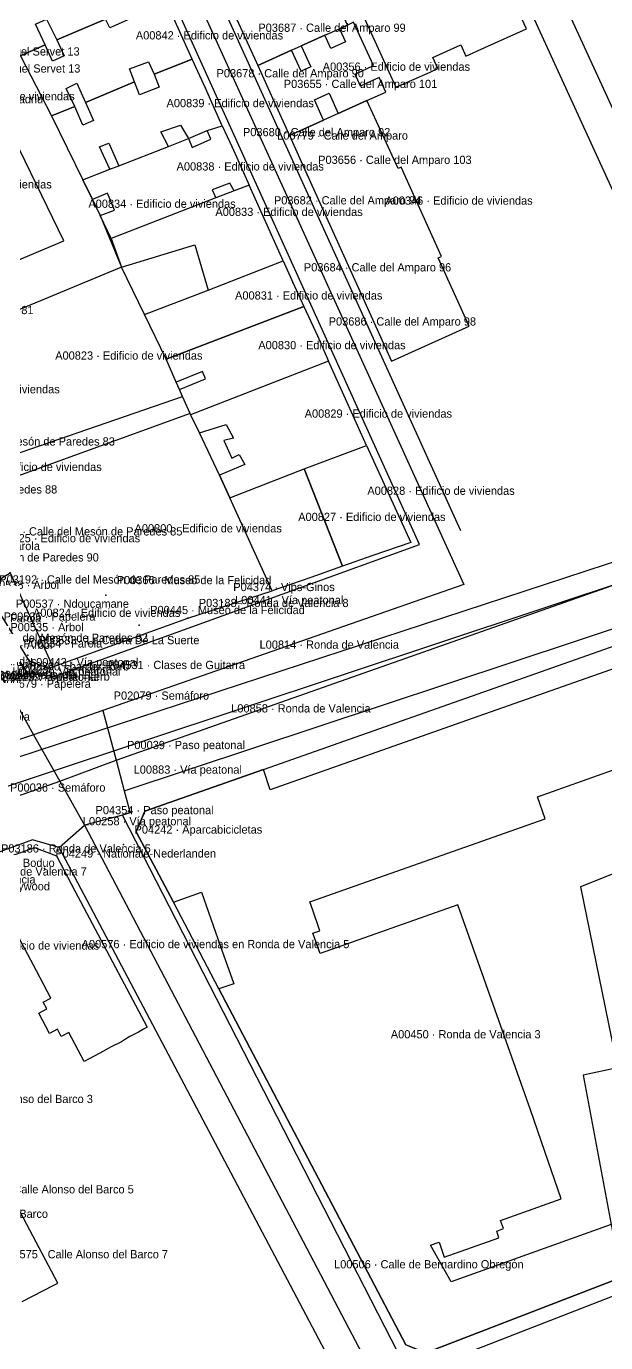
# Model space of a CAD drawing. Header units: metres. Extents: x 436207 to 441321, y 4465685 to 4475088.
# Drawn here: x 440517.3 to 440623, y 4472891.7 to 4473131.6 of the extents above; entities that cross this region are included whole.
import ezdxf

# ---------------------------------------------------------------- set-up
doc = ezdxf.new("R2010")
doc.units = ezdxf.units.M
for name, color, linetype, true_color in [('G_A_EDI', 7, 'CONTINUOUS', 0xa4a4a4), ('G_L_EQU', 7, 'CONTINUOUS', 0x8e5aa4), ('G_L_INF', 7, 'CONTINUOUS', 0x777777), ('G_L_TRA', 7, 'CONTINUOUS', 0x376b91), ('G_L_VIA', 7, 'CONTINUOUS', 0x555555), ('G_P_ACC', 7, 'CONTINUOUS', 0xe68241), ('G_P_COM', 7, 'CONTINUOUS', 0xce3b37), ('G_P_MOB', 7, 'CONTINUOUS', 0x268c9e), ('G_P_PAT', 7, 'CONTINUOUS', 0xa63603), ('G_P_UMB', 7, 'CONTINUOUS', 0x9e6a39), ('T_A_EDI', 7, 'CONTINUOUS', 0xa4a4a4), ('T_L_INF', 7, 'CONTINUOUS', 0x777777), ('T_L_VIA', 7, 'CONTINUOUS', 0x555555), ('T_P_ACC', 7, 'CONTINUOUS', 0xe68241), ('T_P_BAR', 7, 'CONTINUOUS', 0x333333), ('T_P_COM', 7, 'CONTINUOUS', 0xce3b37), ('T_P_EQU', 7, 'CONTINUOUS', 0x8e5aa4), ('T_P_MOB', 7, 'CONTINUOUS', 0x268c9e), ('T_P_PAT', 7, 'CONTINUOUS', 0xa63603), ('T_P_TRA', 7, 'CONTINUOUS', 0x376b91), ('T_P_UMB', 7, 'CONTINUOUS', 0x9e6a39), ('T_P_VER', 7, 'CONTINUOUS', 0x4d745d)]:
    doc.layers.add(name, color=color, linetype=linetype, true_color=true_color)

msp = doc.modelspace()

# ---------------------------------------------------------------- linework, layer by layer
at = {"layer": 'G_A_EDI'}
for points in [[(440542.19, 4473137.38), (440538.83, 4473144.91), (440536.45, 4473150.12), (440530.49, 4473147.31), (440531.91, 4473144.59), (440528.1, 4473142.93), (440526.05, 4473145.31), (440517.65, 4473141.65), (440519.12, 4473138.46), (440516.89, 4473137.5), (440515.42, 4473140.69), (440510.29, 4473138.51), (440514.16, 4473130.26), (440515.67, 4473127.28), (440516.26, 4473126.21), (440520.7, 4473128.21), (440518.99, 4473131.99), (440520.95, 4473132.91), (440522.83, 4473129.14), (440531.71, 4473132.92), (440530.6, 4473135.55), (440534.35, 4473137.21), (440535.58, 4473134.57)], [(440608.5, 4473131.13), (440605.6, 4473137.47), (440602.65, 4473143.93), (440594.27, 4473140.14), (440592.82, 4473139.49), (440593.71, 4473137.52), (440588.74, 4473135.27), (440587.85, 4473137.24), (440581.45, 4473134.35), (440578.93, 4473133.15), (440584.71, 4473120.52), (440590.94, 4473123.25), (440592.38, 4473123.89), (440591.46, 4473125.92), (440596.57, 4473128.22), (440597.48, 4473126.17), (440600.93, 4473127.73)], [(440555.05, 4473134.28), (440557.62, 4473128.6), (440559.5, 4473124.45), (440565.68, 4473127.24), (440567.45, 4473128.03), (440571.74, 4473129.96), (440574.43, 4473131.17), (440575.88, 4473131.83), (440571.48, 4473141.68), (440569.15, 4473140.63), (440566.61, 4473139.48)], [(440547.52, 4473125.62), (440544.14, 4473133.16), (440542.19, 4473137.38), (440535.58, 4473134.57), (440536.25, 4473132.99), (440532.52, 4473131.3), (440531.71, 4473132.92), (440522.83, 4473129.14), (440524.22, 4473126.2), (440522.06, 4473125.23), (440520.7, 4473128.21), (440516.26, 4473126.21), (440521.91, 4473115.27), (440526.17, 4473116.96), (440524.58, 4473120.28), (440526.48, 4473121.24), (440528.1, 4473117.74), (440537.02, 4473121.46), (440536.09, 4473123.84), (440539.59, 4473125.15), (440540.6, 4473122.89)], [(440559.5, 4473124.45), (440562.26, 4473118.36), (440565.29, 4473111.69), (440571.49, 4473114.49), (440569.83, 4473118.18), (440572.52, 4473119.39), (440574.19, 4473115.7), (440579.42, 4473118.06), (440582.9, 4473119.62), (440581.65, 4473122.28), (440578.26, 4473120.71), (440577.25, 4473122.88), (440580.64, 4473124.45), (440576.96, 4473132.38), (440575.88, 4473131.83), (440574.43, 4473131.17), (440575.5, 4473128.79), (440572.81, 4473127.58), (440571.74, 4473129.96), (440567.45, 4473128.03), (440569.18, 4473124.23), (440567.41, 4473123.44), (440565.68, 4473127.24)], [(440487.15, 4473065.47), (440479.92, 4473077.14), (440472.7, 4473088.8), (440481.34, 4473103.64), (440488.86, 4473087.25), (440491.96, 4473080.9), (440500.75, 4473095.93), (440505.02, 4473084.47), (440524.15, 4473092.51), (440511, 4473119.42), (440515.67, 4473127.28), (440516.26, 4473126.21), (440521.91, 4473115.27), (440527.6, 4473103.63), (440529.35, 4473100.04), (440530.78, 4473097.11), (440534.68, 4473087.69), (440496.11, 4473071.74)], [(440553.03, 4473113.44), (440549.99, 4473120.3), (440547.52, 4473125.62), (440540.6, 4473122.89), (440541.54, 4473120.5), (440537.91, 4473119.12), (440537.02, 4473121.46), (440528.1, 4473117.74), (440529.52, 4473114.46), (440527.62, 4473113.61), (440526.17, 4473116.96), (440521.91, 4473115.27), (440527.6, 4473103.63), (440532.52, 4473105.55), (440530.61, 4473109.64), (440532.34, 4473110.32), (440534.17, 4473106.18), (440543.22, 4473109.71), (440541.84, 4473112.38), (440545.39, 4473113.57), (440546.9, 4473111.14), (440550.25, 4473112.62)], [(440565.29, 4473111.69), (440568.53, 4473104.52), (440583.91, 4473070.58), (440598.05, 4473076.98), (440592.42, 4473089.39), (440593.03, 4473089.67), (440585.64, 4473105.94), (440585.09, 4473105.7), (440579.42, 4473118.06), (440574.19, 4473115.7), (440571.49, 4473114.49)], [(440527.6, 4473103.63), (440532.52, 4473105.55), (440534.17, 4473106.18), (440543.22, 4473109.71), (440546.9, 4473111.14), (440547.54, 4473109.51), (440550.96, 4473111.05), (440550.25, 4473112.62), (440553.03, 4473113.44), (440554.81, 4473109.57), (440557.95, 4473102.65), (440555.18, 4473101.64), (440554.42, 4473103.02), (440551.21, 4473101.8), (440551.87, 4473100.37), (440532.75, 4473092.94), (440530.78, 4473097.11), (440533.4, 4473098.1), (440532.12, 4473101.17), (440529.35, 4473100.04)], [(440564.16, 4473088.86), (440560.46, 4473097.14), (440557.95, 4473102.65), (440555.18, 4473101.64), (440551.87, 4473100.37), (440532.75, 4473092.94), (440534.68, 4473087.69), (440548.04, 4473091.78), (440550.47, 4473083.53)], [(440538.86, 4473079.06), (440550.47, 4473083.53), (440564.16, 4473088.86), (440565.92, 4473084.93), (440567.89, 4473080.53), (440542.78, 4473070.94)], [(440505.87, 4473050.39), (440545.75, 4473064.13), (440545.22, 4473065.41), (440544.62, 4473066.77), (440542.78, 4473070.94), (440538.86, 4473079.06), (440534.68, 4473087.69), (440496.11, 4473071.74), (440501.42, 4473059.97)], [(440542.78, 4473070.94), (440567.89, 4473080.53), (440570.45, 4473075.06), (440572.44, 4473070.56), (440547.23, 4473060.77), (440547.15, 4473061.02), (440545.75, 4473064.13), (440545.22, 4473065.41), (440549.96, 4473067.34), (440549.41, 4473068.7), (440544.62, 4473066.77)], [(440579.37, 4473055.18), (440575.49, 4473063.7), (440572.44, 4473070.56), (440547.23, 4473060.77), (440548.91, 4473057.5), (440553.77, 4473059.03), (440555.11, 4473056.53), (440553.3, 4473056.09), (440554.75, 4473052.9), (440556.12, 4473053.57), (440557.13, 4473051.75), (440552.52, 4473049.79), (440554.44, 4473045.69), (440567.99, 4473050.92)], [(440522.15, 4473014.83), (440546.75, 4473023.75), (440562.14, 4473028.7), (440554.44, 4473045.69), (440552.52, 4473049.79), (440548.91, 4473057.5), (440547.23, 4473060.77), (440547.15, 4473061.02), (440507.57, 4473046.71), (440508.77, 4473044.13), (440509.37, 4473042.72), (440514.34, 4473032.01)], [(440567.99, 4473050.92), (440579.37, 4473055.18), (440587.43, 4473037.5), (440580.49, 4473035.13), (440574.98, 4473033.2)], [(440554.44, 4473045.69), (440567.99, 4473050.92), (440574.98, 4473033.2), (440569.16, 4473031.17), (440562.14, 4473028.7)], [(440522.15, 4473014.83), (440521.37, 4473014.58), (440517.87, 4473015.91), (440510.35, 4473028.04), (440509.69, 4473029.12), (440514.34, 4473032.01)]]:
    msp.add_lwpolyline(points, close=True, dxfattribs=at)
for points in [[(440627.16, 4473015.47), (440597.61, 4473005.05), (440561.8, 4472992.44), (440560.53, 4472996.15), (440543.42, 4472990.14), (440538.9, 4472988.56), (440537.3, 4472984.8), (440544.14, 4472971.96), (440549.22, 4472973.81), (440552.68, 4472964.04), (440555.14, 4472957.09), (440552.42, 4472956.14), (440568.03, 4472926.46), (440586.52, 4472891.29), (440590.19, 4472889.82), (440625.8, 4472903.57)], [(440623.98, 4472913.2), (440594.77, 4472902.78), (440591.04, 4472909.43), (440592.59, 4472909.98), (440593.52, 4472907.28), (440603.49, 4472910.77), (440603.09, 4472911.98), (440604.33, 4472912.51), (440603.8, 4472913.92), (440614.85, 4472917.89), (440611.87, 4472926.55), (440609.26, 4472934.14), (440596.01, 4472971.49), (440570.92, 4472962.61), (440569.56, 4472966.31), (440570.85, 4472966.77), (440569.56, 4472970.5), (440569.03, 4472972.03), (440611.92, 4472987.17), (440610.56, 4472991.15), (440626.96, 4472996.97)], [(440510.67, 4472979.01), (440518.76, 4472981.92), (440522.79, 4472980.42), (440526.16, 4472974.05), (440539.33, 4472949.17), (440538.65, 4472948.8), (440537.73, 4472948.29), (440536.19, 4472947.46), (440535.37, 4472947), (440534.67, 4472946.52), (440532.77, 4472945.59), (440530.7, 4472944.46), (440528.76, 4472943.4), (440527.86, 4472942.91), (440525.06, 4472948.21), (440523.67, 4472947.48), (440522.97, 4472948.79), (440521.53, 4472948.03), (440519.57, 4472951.76), (440521.01, 4472952.52), (440520.37, 4472953.72), (440521.77, 4472954.45), (440519.13, 4472959.45), (440515.51, 4472966.32)], [(440516.56, 4472899.21), (440520.45, 4472901.2), (440522.19, 4472902.09), (440523.07, 4472902.54), (440516.24, 4472915.4)]]:
    msp.add_lwpolyline(points, dxfattribs=at)
at = {"layer": 'G_L_EQU'}
msp.add_lwpolyline([(440538.9, 4472988.56), (440543.42, 4472990.14), (440560.53, 4472996.15), (440625.91, 4473019.18), (440631.51, 4473021.16), (440632.89, 4473017.35), (440636.17, 4473008.31), (440638.96, 4473009.41), (440647.46, 4472985.73), (440632.84, 4472980.52), (440618.36, 4472974.74), (440625.12, 4472941.75), (440618.87, 4472940.44), (440623.98, 4472913.2), (440625.8, 4472903.57), (440590.19, 4472889.82), (440586.52, 4472891.29), (440568.03, 4472926.46), (440552.42, 4472956.14), (440544.14, 4472971.96), (440537.3, 4472984.8), (440538.9, 4472988.56)], dxfattribs=at)
at = {"layer": 'G_L_INF'}
msp.add_lwpolyline([(440525.03, 4473188.02), (440528.5, 4473180.4), (440593.02, 4473038.78), (440597.07, 4473029.87)], dxfattribs=at)
at = {"layer": 'G_L_TRA'}
for points in [[(441136.03, 4473216.31), (441054.76, 4473187.27), (441004.18, 4473170.63), (440663.88, 4473046.89), (440500.63, 4472993.39), (440482.5, 4472987.95), (440465.88, 4472983.58), (440444.8, 4472980.12)], [(440445.09, 4472976.11), (440467.3, 4472980.14), (440483.63, 4472984), (440502.22, 4472989.31), (440665.21, 4473043.36), (441007.22, 4473166.39), (441056.09, 4473183.81), (441137.81, 4473212.53)]]:
    msp.add_lwpolyline(points, dxfattribs=at)
at = {"layer": 'G_L_VIA'}
for points in [[(440654.69, 4473049.81), (440650.23, 4473060.14), (440623.99, 4473117.24), (440611.48, 4473144.4), (440608.13, 4473151.65), (440585.04, 4473201.18), (440581.3, 4473209.21), (440568.4, 4473239.22), (440562.71, 4473252.45)], [(440375.52, 4473247.27), (440377.45, 4473243.4), (440404.92, 4473188.67), (440408.34, 4473182.86), (440409.42, 4473181.02), (440460.73, 4473097.79), (440461.38, 4473096.65), (440464.91, 4473090.46), (440468.04, 4473085.38), (440469.23, 4473083.47), (440513.52, 4473011.68), (440518.61, 4473002.46), (440523.38, 4472994.03)], [(440558.03, 4473237.13), (440555.74, 4473233.96), (440531.63, 4473194.12), (440528.6, 4473189.13), (440531.92, 4473181.85), (440596.51, 4473039.71)], [(440644.5, 4473057.53), (440562.34, 4473236.89)], [(440589.03, 4473037.18), (440526.65, 4473174.87), (440523.96, 4473178.43), (440521.22, 4473175.51), (440473.89, 4473093.9), (440470.5, 4473088.05), (440472.35, 4473085.13), (440517.45, 4473013.71)], [(440447.73, 4472965.91), (440459.69, 4472970.28), (440477.27, 4472976.78), (440512.33, 4472990.11), (440523.38, 4472994.03), (440533.66, 4472997.86), (440639.17, 4473034.99), (440657.96, 4473042.2)], [(440517.45, 4473013.71), (440522.46, 4473013.11), (440589.03, 4473037.18)], [(440535.16, 4472992.28), (440641.48, 4473027.51), (440656.41, 4473032.45), (440657.03, 4473031.03), (440699.65, 4472934.45), (440698.11, 4472928.85), (440590.69, 4472887.06), (440585.68, 4472888.69), (440585.1, 4472889.83), (440534.85, 4472987.85)], [(440597.07, 4473029.87), (440531.23, 4473006.87), (440518.61, 4473002.46)], [(440517.45, 4473013.71), (440514.51, 4473012.2)], [(440531.23, 4473006.87), (440533.66, 4472997.86), (440535.16, 4472992.28), (440536.25, 4472988.22), (440534.85, 4472987.85), (440527.92, 4472986)], [(440518.61, 4473002.46), (440466.44, 4472985.06), (440444.98, 4472978.34)], [(440523.38, 4472994.03), (440527.92, 4472986), (440579.85, 4472887.21), (440584.11, 4472879.09), (440588.06, 4472871.7), (440615.9, 4472819.63), (440619.57, 4472812.45)], [(440523.3, 4472981.95), (440527.92, 4472986)], [(440523.3, 4472981.95), (440518.43, 4472983.3), (440469.93, 4472965.54), (440468.67, 4472960.77), (440520.58, 4472862.41), (440572.44, 4472881.41), (440574.08, 4472885.88), (440523.3, 4472981.95)]]:
    msp.add_lwpolyline(points, dxfattribs=at)
at = {"layer": 'G_P_ACC'}
for p in [(440531.23, 4473006.87), (440533.66, 4472997.86), (440527.92, 4472986)]:
    msp.add_point(p, dxfattribs=at)
at = {"layer": 'G_P_COM'}
for p in [(440517.54, 4473016.98), (440529.77, 4473012.45), (440520.58, 4472978.1)]:
    msp.add_point(p, dxfattribs=at)
at = {"layer": 'G_P_MOB'}
msp.add_point((440535.03, 4472982.46), dxfattribs=at)
at = {"layer": 'G_P_PAT'}
for p in [(440531.77, 4473027.92), (440537.88, 4473022.47)]:
    msp.add_point(p, dxfattribs=at)
at = {"layer": 'G_P_UMB'}
for p in [(440557.62, 4473128.6), (440549.99, 4473120.3), (440562.26, 4473118.36), (440554.81, 4473109.57), (440568.53, 4473104.52), (440560.46, 4473097.14), (440565.92, 4473084.93), (440570.45, 4473075.06), (440553.04, 4473026.66), (440546.75, 4473023.75)]:
    msp.add_point(p, dxfattribs=at)

# ---------------------------------------------------------------- texts
at = {"layer": 'T_A_EDI'}
for s, p in [('A00842 · Edificio de viviendas', (440537.27, 4473129.21)), ('A00356 · Edificio de viviendas', (440571.36, 4473123.5)), ('A00836 · Edificio de viviendas', (440499.23, 4473118.12)), ('A00839 · Edificio de viviendas', (440542.87, 4473116.86)), ('A00838 · Edificio de viviendas', (440544.7, 4473105.32)), ('A00835 · Edificio de viviendas', (440495.06, 4473102.05)), ('A00346 · Edificio de viviendas', (440582.78, 4473099.09)), ('A00834 · Edificio de viviendas', (440528.61, 4473098.52)), ('A00833 · Edificio de viviendas', (440551.78, 4473097.04)), ('A00831 · Edificio de viviendas', (440555.37, 4473081.8)), ('A00830 · Edificio de viviendas', (440559.61, 4473072.75)), ('A00823 · Edificio de viviendas', (440522.56, 4473070.85)), ('A00832 · Edificio de viviendas', (440496.52, 4473064.72)), ('A00829 · Edificio de viviendas', (440568.07, 4473060.27)), ('A00826 · Edificio de viviendas', (440504.18, 4473050.55)), ('A00828 · Edificio de viviendas', (440579.5, 4473046.21)), ('A00827 · Edificio de viviendas', (440566.89, 4473041.44)), ('A00800 · Edificio de viviendas', (440537.03, 4473039.36)), ('A00825 · Edificio de viviendas', (440511.19, 4473037.56)), ('A00824 · Edificio de viviendas', (440518.51, 4473023.97)), ('A00326 · Edificio de viviendas', (440492.29, 4473015.12)), ('A00580 · Edificio de viviendas', (440503.71, 4472963.32)), ('A00576 · Edificio de viviendas en Ronda de Valencia 5', (440527.38, 4472963.58)), ('A00450 · Ronda de Valencia 3', (440583.78, 4472947.14)), ('A00578 · Calle Alonso del Barco 3', (440498.77, 4472935.35)), ('A00577 · Calle Alonso del Barco 5', (440506.23, 4472918.88)), ('A00575 · Calle Alonso del Barco 7', (440512.48, 4472907.05))]:
    msp.add_text(s, height=1.5, dxfattribs=at).set_placement(p)
at = {"layer": 'T_L_INF'}
msp.add_text('L00779 · Calle del Amparo', height=1.5, dxfattribs=at).set_placement((440563.05, 4473110.95))
at = {"layer": 'T_L_VIA'}
for s, p in [('L00441 · Vía peatonal', (440555.38, 4473026.29)), ('L00814 · Ronda de Valencia', (440559.84, 4473018.16)), ('L00443 · Vía peatonal', (440517.98, 4473014.96)), ('L00442 · Vía peatonal', (440514.73, 4473013.27)), ('L00444 · Vía peatonal', (440510.73, 4473012.3)), ('L00858 · Ronda de Valencia', (440554.67, 4473006.54)), ('L00883 · Vía peatonal', (440536.87, 4472995.38)), ('L00258 · Vía peatonal', (440527.61, 4472985.98)), ('L00507 · Calle Alonso del Barco', (440492.48, 4472914.42)), ('L00506 · Calle de Bernardino Obregón', (440573.43, 4472905.22))]:
    msp.add_text(s, height=1.5, dxfattribs=at).set_placement(p)
at = {"layer": 'T_P_ACC'}
for s, p in [('P00551 · Farola', (440505.39, 4473036.13)), ('P00661 · Farola', (440505.61, 4473022.97)), ('P00534 · Farola', (440516.77, 4473018.38)), ('P00644 · Farola', (440512.04, 4473012.62)), ('P00038 · Semáforo', (440515.52, 4473013.68)), ('P02079 · Semáforo', (440533.23, 4473008.87)), ('P00353 · Farola', (440503.57, 4473005.04)), ('P00039 · Paso peatonal', (440535.66, 4472999.86)), ('P00036 · Semáforo', (440514.33, 4472992.11)), ('P04354 · Paso peatonal', (440529.92, 4472988))]:
    msp.add_text(s, height=1.5, dxfattribs=at).set_placement(p)
at = {"layer": 'T_P_BAR'}
for s, p in [('P02260 · barrier=kerb', (440516.51, 4473014.2)), ('P02259 · barrier=kerb', (440512.94, 4473012.36))]:
    msp.add_text(s, height=1.5, dxfattribs=at).set_placement(p)
at = {"layer": 'T_P_COM'}
for s, p in [('P05009 · Calle de Miguel Servet 13', (440495.48, 4473123.17)), ('P00537 · Ndoucamane', (440515.38, 4473025.62)), ('P00533 · La Cabra Dé La Suerte', (440519.54, 4473018.98)), ('P04375 · Multiópticas', (440503.71, 4473012.69)), ('P04531 · Clases de Guitarra', (440531.77, 4473014.45)), ('P04249 · Nationale-Nederlanden', (440522.58, 4472980.1))]:
    msp.add_text(s, height=1.5, dxfattribs=at).set_placement(p)
at = {"layer": 'T_P_EQU'}
msp.add_text('P04248 · Boduo', height=1.5, dxfattribs=at).set_placement((440507.97, 4472978.39))
at = {"layer": 'T_P_MOB'}
for s, p in [('P00536 · Papelera', (440513.17, 4473023.28)), ('P00679 · Papelera', (440512.32, 4473011.04)), ('P04242 · Aparcabicicletas', (440537.03, 4472984.46))]:
    msp.add_text(s, height=1.5, dxfattribs=at).set_placement(p)
at = {"layer": 'T_P_PAT'}
for s, p in [('P00366 · Museo de la Felicidad', (440533.77, 4473029.92)), ('P00445 · Museo de la Felicidad', (440539.88, 4473024.47))]:
    msp.add_text(s, height=1.5, dxfattribs=at).set_placement(p)
at = {"layer": 'T_P_TRA'}
msp.add_text('P02387 · Embajadores-Ronda de Valencia', height=1.5, dxfattribs=at).set_placement((440480.84, 4472975.36))
at = {"layer": 'T_P_UMB'}
for s, p in [('P03687 · Calle del Amparo 99', (440559.62, 4473130.6)), ('P03658 · Calle de Miguel Servet 13', (440495.35, 4473126.28)), ('P03678 · Calle del Amparo 90', (440551.99, 4473122.3)), ('P03655 · Calle del Amparo 101', (440564.26, 4473120.36)), ('P04234 · La Mancha en Madrid', (440492.27, 4473117.58)), ('P03680 · Calle del Amparo 92', (440556.81, 4473111.57)), ('P03656 · Calle del Amparo 103', (440570.53, 4473106.52)), ('P03682 · Calle del Amparo 94', (440562.46, 4473099.14)), ('P03684 · Calle del Amparo 96', (440567.92, 4473086.93)), ('P03189 · Calle del Mesón de Paredes 81', (440481.92, 4473079.14)), ('P03686 · Calle del Amparo 98', (440572.45, 4473077.06)), ('P03190 · Calle del Mesón de Paredes 83', (440496.76, 4473055.19)), ('P03194 · Calle del Mesón de Paredes 88', (440486.24, 4473046.45)), ('P04853 · Calle del Mesón de Paredes 85', (440509.08, 4473038.8)), ('P03196 · Calle del Mesón de Paredes 90', (440493.83, 4473034.06)), ('P03192 · Calle del Mesón de Paredes 85', (440512.35, 4473030.04)), ('P04374 · Vips-Ginos', (440555.04, 4473028.66)), ('P03188 · Ronda de Valencia 8', (440548.75, 4473025.75)), ('P03197 · Calle del Mesón de Paredes 92', (440502.78, 4473019.41)), ('P03186 · Ronda de Valencia 5', (440512.67, 4472981.01)), ('P03187 · Ronda de Valencia 7', (440500.99, 4472976.81)), ("P03689 · Foster's Hollywood", (440496.02, 4472974.12))]:
    msp.add_text(s, height=1.5, dxfattribs=at).set_placement(p)
at = {"layer": 'T_P_VER'}
for s, p in [('P00538 · Árbol', (440509.87, 4473029.07)), ('P00535 · Árbol', (440514.38, 4473021.35)), ('P00645 · Árbol', (440508.67, 4473018.13))]:
    msp.add_text(s, height=1.5, dxfattribs=at).set_placement(p)

doc.saveas('drawing.dxf')
